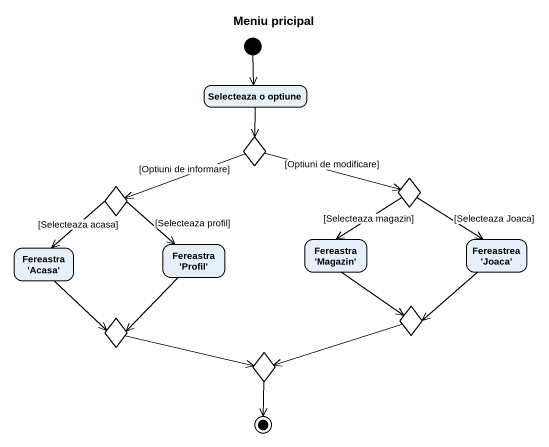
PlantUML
@startuml
title Meniu pricipal
hide empty description
state "Selecteaza o optiune" as Selecteaza_o_optiune
state choice1 <<choice>>
state choice2 <<choice>>
state choice3 <<choice>>
state "Fereastra 'Acasa'" as Fereastra_Acasa
state "Fereastra 'Profil'" as Fereastra_Profil
state "Fereastra 'Magazin'" as Fereastra_Magazin
state "Fereastrea 'Joaca'" as Fereastrea_Joaca
state choice4 <<choice>>
state choice5 <<choice>>
state choice6 <<choice>>
[*] --> Selecteaza_o_optiune
Selecteaza_o_optiune --> choice1
choice1 -left-> choice2 : [Optiuni de informare]
choice1 -right-> choice3 : [Optiuni de modificare]
choice2 --> Fereastra_Acasa : [Selecteaza acasa]
choice2 --> Fereastra_Profil : [Selecteaza profil]
choice3 --> Fereastra_Magazin : [Selecteaza magazin]
choice3 --> Fereastrea_Joaca : [Selecteaza Joaca]
Fereastra_Acasa --> choice4
Fereastra_Profil --> choice4
Fereastra_Magazin --> choice5
Fereastrea_Joaca --> choice5
choice4 -right-> choice6
choice5 -left-> choice6
choice6 --> [*]
@enduml
